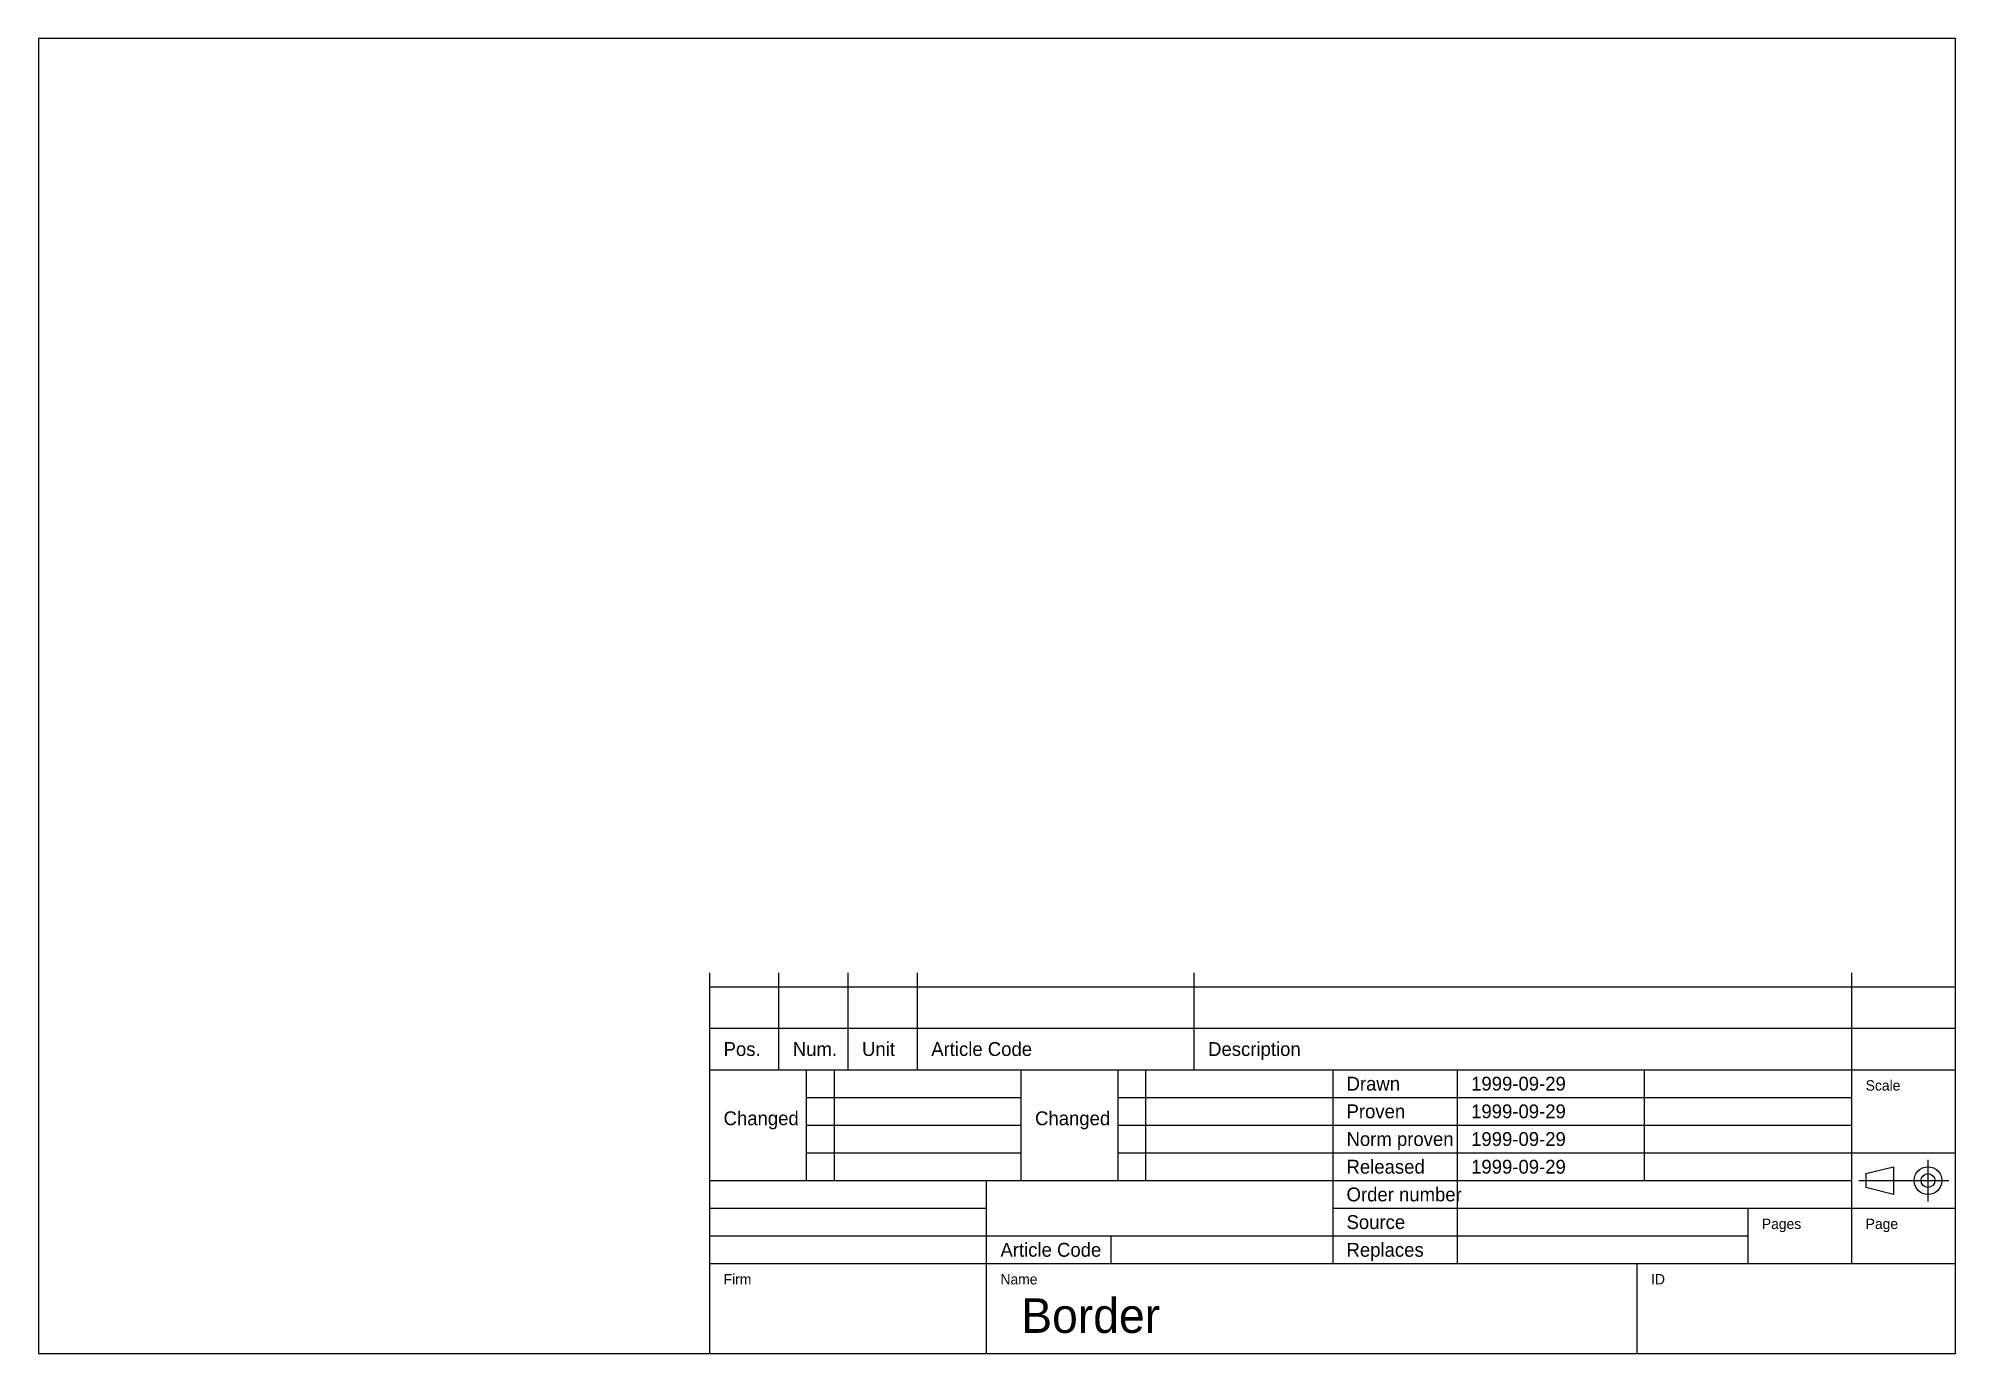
# Model space of a CAD drawing. Header units: millimetres. Extents: x 10 to 287, y 10 to 200.
import ezdxf

# ---------------------------------------------------------------- set-up
doc = ezdxf.new("R2010")
doc.units = ezdxf.units.MM
doc.layers.add('border', color=7, linetype='CONTINUOUS')
doc.layers.add('default', color=7, linetype='CONTINUOUS')

msp = doc.modelspace()

# ---------------------------------------------------------------- linework, layer by layer
at = {"layer": 'border', "color": 0, "linetype": 'CONTINUOUS'}
for p, q in [((10, 200), (10, 10)), ((287, 200), (10, 200)), ((287.000031, 10.000061), (287, 200)), ((107.000031, 10.000061), (107.000031, 65.000023)), ((117.000031, 51.000019), (117.000031, 65.000023)), ((127.000031, 51.000019), (127.000031, 65.000023)), ((137.000031, 51.000019), (137.000031, 65.000023)), ((177.000031, 51.000019), (177.000031, 65.000023)), ((272.000031, 23.000058), (272.000031, 65.000057)), ((107.000031, 63.000015), (287.000031, 63.000061)), ((107.000031, 57.000015), (287.000031, 57.000061)), ((107.000031, 51.000015), (287.000031, 51.000061)), ((121.000031, 35.000025), (121.000031, 51.000015)), ((125.000031, 35.000027), (125.000031, 51.000019)), ((152.000031, 35.000034), (152.000031, 51.000027)), ((166.000031, 35.000034), (166.000031, 51.000027)), ((170.000031, 35.000034), (170.000031, 51.000027)), ((197.000031, 51.000038), (197.000031, 23.000043)), ((215.000031, 51.000042), (215.000031, 23.000043)), ((242.000031, 51.000042), (242.000015, 35.000051)), ((121.000031, 47.000023), (152.000031, 47.000031)), ((166.000031, 47.000031), (272.000031, 47.000057)), ((121.000031, 43.000023), (152.000031, 43.000031)), ((166.000031, 43.000031), (272.000031, 43.000057)), ((121.000031, 39.000025), (152.000031, 39.000032)), ((166.000031, 39.000032), (272.000031, 39.000057)), ((272.000031, 39.000057), (287.000031, 39.000061)), ((274, 36), (278, 37)), ((278, 37), (278, 33)), ((107.000031, 35.000025), (272.000031, 35.000057)), ((147.000031, 10.000061), (147.000031, 35.000032)), ((274, 36), (274, 34)), ((278, 33), (274, 34)), ((107.000031, 31.000025), (147.000031, 31.000032)), ((197.000031, 31.000042), (287.000031, 31.000059)), ((257.000031, 23.000058), (257.000031, 31.000053)), ((107.000031, 27.000025), (147.000031, 27.000032)), ((147.000031, 27.000032), (197.000031, 27.000042)), ((165.000031, 23.000036), (165.000031, 27.000036)), ((197.000031, 27.000042), (257.000031, 27.000053)), ((107.000031, 23.000025), (287.000031, 23.000061)), ((241.000031, 10.000061), (241.000031, 23.000051)), ((10, 10), (287.000031, 10.000061))]:
    msp.add_line(p, q, dxfattribs=at)
at = {"layer": 'border', "color": 0}
for p, q in [((283, 38), (283, 32)), ((273, 35), (286, 35))]:
    msp.add_line(p, q, dxfattribs=at)
at = {"layer": 'border', "color": 0, "linetype": 'CONTINUOUS'}
for radius in [2, 1]:
    msp.add_circle((283, 35), radius, dxfattribs=at)

# ---------------------------------------------------------------- texts
for s, height, p in [('Pos.', 2, (109, 53)), ('Num.', 2, (119, 53)), ('Unit', 2, (129, 53)), ('Article Code', 2, (139, 53)), ('Description', 2, (179, 53)), ('Drawn', 2, (199, 48)), ('1999-09-29', 2, (217, 48)), ('Scale', 1.5, (273.999969, 47.99995)), ('Changed', 2, (109, 43)), ('Changed', 2, (154, 43)), ('Proven', 2, (199, 44)), ('1999-09-29', 2, (217, 44)), ('Norm proven', 2, (199, 40)), ('1999-09-29', 2, (217, 40)), ('Released', 2, (199, 36)), ('1999-09-29', 2, (217, 36)), ('Order number', 2, (199, 32)), ('Source', 2, (199, 28)), ('Pages', 1.5, (258.999969, 27.99995)), ('Page', 1.5, (273.999969, 27.99995)), ('Article Code', 2, (149, 24)), ('Replaces', 2, (199, 24)), ('Firm', 1.5, (109, 20)), ('Name', 1.5, (149, 20)), ('ID', 1.5, (243, 20))]:
    msp.add_text(s, height=height, dxfattribs=at).set_placement(p)
at = {"layer": 'default', "color": 0, "linetype": 'CONTINUOUS'}
msp.add_text('Border', height=5, dxfattribs=at).set_placement((152, 13))

doc.saveas('drawing.dxf')
